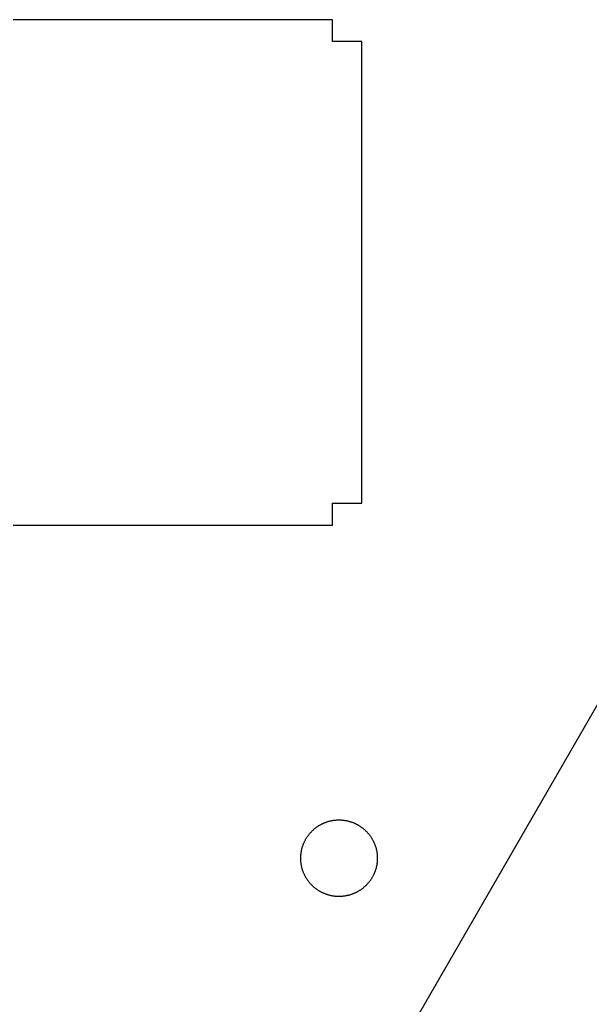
# Model space of a CAD drawing. Header units: millimetres. Extents: x 6 to 315, y 6 to 140.
# Drawn here: x 115.17 to 130.82, y 37.8 to 64.81 of the extents above; entities that cross this region are included whole.
import ezdxf

# ---------------------------------------------------------------- set-up
doc = ezdxf.new("R2010")
doc.units = ezdxf.units.MM
doc.layers.add('CUT', color=7, linetype='CONTINUOUS', true_color=0x000000)

msp = doc.modelspace()

# ---------------------------------------------------------------- linework, layer by layer
at = {"layer": 'CUT'}
for p, q in [((123.748966, 64.814195), (109.895097, 64.814195)), ((123.748966, 64.213891), (123.748966, 64.814195)), ((124.549487, 64.213891), (123.748966, 64.213891)), ((124.549487, 51.560286), (124.549487, 64.213891)), ((123.748966, 50.960326), (123.748966, 51.560286)), ((123.748966, 51.560286), (124.549487, 51.560286)), ((109.895097, 50.960326), (123.748966, 50.960326)), ((132.643604, 48.866153), (122.304376, 30.957988)), ((123.323025, 42.685864), (123.335728, 42.695039)), ((123.335728, 42.695039), (123.348785, 42.703508)), ((123.348785, 42.703508), (123.361841, 42.711977)), ((123.361841, 42.711977), (123.374897, 42.720446)), ((123.374897, 42.720446), (123.388307, 42.728562)), ((123.388307, 42.728562), (123.402069, 42.736679)), ((123.402069, 42.736679), (123.415478, 42.744089)), ((123.415478, 42.744089), (123.429241, 42.751852)), ((123.429241, 42.751852), (123.443003, 42.759263)), ((123.443003, 42.759263), (123.457118, 42.76632)), ((123.457118, 42.76632), (123.471233, 42.773378)), ((123.471233, 42.773378), (123.485348, 42.780083)), ((123.485348, 42.780083), (123.499816, 42.786434)), ((123.499816, 42.786434), (123.514284, 42.792786)), ((123.514284, 42.792786), (123.528752, 42.798785)), ((123.528752, 42.798785), (123.54322, 42.804784)), ((123.54322, 42.804784), (123.558041, 42.81043)), ((123.558041, 42.81043), (123.572862, 42.816076)), ((123.572862, 42.816076), (123.588035, 42.821016)), ((123.588035, 42.821016), (123.603209, 42.826309)), ((123.603209, 42.826309), (123.618383, 42.830897)), ((123.618383, 42.830897), (123.633556, 42.835484)), ((123.633556, 42.835484), (123.649083, 42.840072)), ((123.649083, 42.840072), (123.664257, 42.843953)), ((123.664257, 42.843953), (123.680136, 42.847835)), ((123.680136, 42.847835), (123.695663, 42.851717)), ((123.695663, 42.851717), (123.711542, 42.854892)), ((123.711542, 42.854892), (123.727069, 42.858068)), ((123.727069, 42.858068), (123.743301, 42.861244)), ((123.743301, 42.861244), (123.759181, 42.863714)), ((123.759181, 42.863714), (123.77506, 42.866184)), ((123.77506, 42.866184), (123.791292, 42.868655)), ((123.791292, 42.868655), (123.807525, 42.870419)), ((123.807525, 42.870419), (123.823757, 42.872183)), ((123.823757, 42.872183), (123.840342, 42.873595)), ((123.840342, 42.873595), (123.856928, 42.875006)), ((123.856928, 42.875006), (123.87316, 42.875712)), ((123.87316, 42.875712), (123.889745, 42.876418)), ((123.889745, 42.876418), (123.906683, 42.877124)), ((123.906683, 42.877124), (123.923268, 42.877124)), ((123.923268, 42.877124), (123.940206, 42.877124)), ((123.940206, 42.877124), (123.956792, 42.876771)), ((123.956792, 42.876771), (123.973377, 42.876418)), ((123.973377, 42.876418), (123.989962, 42.875359)), ((123.989962, 42.875359), (124.006547, 42.874301)), ((124.006547, 42.874301), (124.02278, 42.872889)), ((124.02278, 42.872889), (124.039012, 42.871478)), ((124.039012, 42.871478), (124.055597, 42.86936)), ((124.055597, 42.86936), (124.07183, 42.867596)), ((124.07183, 42.867596), (124.087709, 42.865126)), ((124.087709, 42.865126), (124.103941, 42.862656)), ((124.103941, 42.862656), (124.119821, 42.859833)), ((124.119821, 42.859833), (124.1357, 42.856657)), ((124.1357, 42.856657), (124.15158, 42.853481)), ((124.15158, 42.853481), (124.167106, 42.849599)), ((124.167106, 42.849599), (124.182633, 42.846071)), ((124.182633, 42.846071), (124.19816, 42.841836)), ((124.19816, 42.841836), (124.213686, 42.837601)), ((124.213686, 42.837601), (124.229213, 42.833367)), ((124.229213, 42.833367), (124.244386, 42.82878)), ((124.244386, 42.82878), (124.25956, 42.823839)), ((124.25956, 42.823839), (124.274381, 42.818546)), ((124.274381, 42.818546), (124.289555, 42.813253)), ((124.289555, 42.813253), (124.304376, 42.807607)), ((124.304376, 42.807607), (124.318844, 42.801961)), ((124.318844, 42.801961), (124.333664, 42.795962)), ((124.333664, 42.795962), (124.348132, 42.78961)), ((124.348132, 42.78961), (124.3626, 42.783258)), ((124.3626, 42.783258), (124.376715, 42.776554)), ((124.376715, 42.776554), (124.39083, 42.769849)), ((124.39083, 42.769849), (124.404946, 42.762792)), ((124.404946, 42.762792), (124.418708, 42.755381)), ((124.418708, 42.755381), (124.43247, 42.747971)), ((124.43247, 42.747971), (124.446232, 42.74056)), ((124.446232, 42.74056), (124.459641, 42.732444)), ((124.459641, 42.732444), (124.473051, 42.724681)), ((124.473051, 42.724681), (124.48646, 42.716212)), ((124.48646, 42.716212), (124.499517, 42.707743)), ((124.499517, 42.707743), (124.512573, 42.699274)), ((124.512573, 42.699274), (124.525629, 42.690452)), ((124.525629, 42.690452), (124.538333, 42.68163)), ((123.053074, 42.408856), (123.061896, 42.421912)), ((123.061896, 42.421912), (123.070718, 42.434616)), ((123.070718, 42.434616), (123.079892, 42.447319)), ((123.079892, 42.447319), (123.089067, 42.45967)), ((123.089067, 42.45967), (123.098595, 42.472021)), ((123.098595, 42.472021), (123.108122, 42.484372)), ((123.108122, 42.484372), (123.118003, 42.496369)), ((123.118003, 42.496369), (123.128236, 42.508367)), ((123.128236, 42.508367), (123.138117, 42.520012)), ((123.138117, 42.520012), (123.148703, 42.531657)), ((123.148703, 42.531657), (123.15929, 42.542949)), ((123.15929, 42.542949), (123.169876, 42.554241)), ((123.169876, 42.554241), (123.180815, 42.565533)), ((123.180815, 42.565533), (123.191754, 42.576472)), ((123.191754, 42.576472), (123.203046, 42.587412)), ((123.203046, 42.587412), (123.214338, 42.597998)), ((123.214338, 42.597998), (123.225631, 42.608584)), ((123.225631, 42.608584), (123.237275, 42.618818)), ((123.237275, 42.618818), (123.249273, 42.629051)), ((123.249273, 42.629051), (123.260918, 42.638932)), ((123.260918, 42.638932), (123.273269, 42.648812)), ((123.273269, 42.648812), (123.285267, 42.65834)), ((123.285267, 42.65834), (123.29797, 42.667515)), ((123.29797, 42.667515), (123.310321, 42.677042)), ((123.310321, 42.677042), (123.323025, 42.685864)), ((124.538333, 42.68163), (124.551037, 42.672455)), ((124.551037, 42.672455), (124.563387, 42.662927)), ((124.563387, 42.662927), (124.575738, 42.6534)), ((124.575738, 42.6534), (124.587736, 42.643872)), ((124.587736, 42.643872), (124.599734, 42.633991)), ((124.599734, 42.633991), (124.611731, 42.623758)), ((124.611731, 42.623758), (124.623376, 42.613525)), ((124.623376, 42.613525), (124.635021, 42.603291)), ((124.635021, 42.603291), (124.646313, 42.592705)), ((124.646313, 42.592705), (124.657605, 42.581766)), ((124.657605, 42.581766), (124.668898, 42.571179)), ((124.668898, 42.571179), (124.679837, 42.559887)), ((124.679837, 42.559887), (124.690423, 42.548948)), ((124.690423, 42.548948), (124.701009, 42.537303)), ((124.701009, 42.537303), (124.711596, 42.526011)), ((124.711596, 42.526011), (124.721829, 42.514366)), ((124.721829, 42.514366), (124.73171, 42.502368)), ((124.73171, 42.502368), (124.741943, 42.49037)), ((124.741943, 42.49037), (124.751471, 42.478373)), ((124.751471, 42.478373), (124.760998, 42.466022)), ((124.760998, 42.466022), (124.770526, 42.453671)), ((124.770526, 42.453671), (124.779701, 42.440968)), ((124.779701, 42.440968), (124.788876, 42.428264)), ((124.788876, 42.428264), (124.797698, 42.415561)), ((122.924626, 42.139964), (122.929567, 42.155137)), ((122.929567, 42.155137), (122.934507, 42.170311)), ((122.934507, 42.170311), (122.9398, 42.185132)), ((122.9398, 42.185132), (122.945446, 42.199953)), ((122.945446, 42.199953), (122.951092, 42.214774)), ((122.951092, 42.214774), (122.957091, 42.229594)), ((122.957091, 42.229594), (122.96309, 42.244062)), ((122.96309, 42.244062), (122.969442, 42.25853)), ((122.969442, 42.25853), (122.976146, 42.272645)), ((122.976146, 42.272645), (122.982851, 42.28676)), ((122.982851, 42.28676), (122.989909, 42.300876)), ((122.989909, 42.300876), (122.996966, 42.314991)), ((122.996966, 42.314991), (123.004377, 42.328753)), ((123.004377, 42.328753), (123.01214, 42.342515)), ((123.01214, 42.342515), (123.019903, 42.355924)), ((123.019903, 42.355924), (123.028019, 42.369334)), ((123.028019, 42.369334), (123.036136, 42.382743)), ((123.036136, 42.382743), (123.044605, 42.395799)), ((123.044605, 42.395799), (123.053074, 42.408856)), ((124.797698, 42.415561), (124.806167, 42.402504)), ((124.806167, 42.402504), (124.814636, 42.389448)), ((124.814636, 42.389448), (124.823105, 42.376038)), ((124.823105, 42.376038), (124.831221, 42.362629)), ((124.831221, 42.362629), (124.838984, 42.34922)), ((124.838984, 42.34922), (124.846748, 42.335457)), ((124.846748, 42.335457), (124.854158, 42.321695)), ((124.854158, 42.321695), (124.861568, 42.307933)), ((124.861568, 42.307933), (124.868626, 42.293818)), ((124.868626, 42.293818), (124.875331, 42.279703)), ((124.875331, 42.279703), (124.882035, 42.265588)), ((124.882035, 42.265588), (124.88874, 42.25112)), ((124.88874, 42.25112), (124.894739, 42.236652)), ((124.894739, 42.236652), (124.901091, 42.222184)), ((124.901091, 42.222184), (124.906737, 42.207363)), ((124.906737, 42.207363), (124.912383, 42.192542)), ((124.912383, 42.192542), (124.917676, 42.177721)), ((124.917676, 42.177721), (124.922969, 42.162901)), ((124.922969, 42.162901), (124.927909, 42.147727)), ((122.878047, 41.868601), (122.878752, 41.885186)), ((122.878752, 41.885186), (122.879811, 41.901772)), ((122.879811, 41.901772), (122.88087, 41.918357)), ((122.88087, 41.918357), (122.882634, 41.934589)), ((122.882634, 41.934589), (122.884398, 41.950821)), ((122.884398, 41.950821), (122.886516, 41.967054)), ((122.886516, 41.967054), (122.888633, 41.983286)), ((122.888633, 41.983286), (122.891103, 41.999166)), ((122.891103, 41.999166), (122.893926, 42.015398)), ((122.893926, 42.015398), (122.897102, 42.031277)), ((122.897102, 42.031277), (122.900278, 42.047157)), ((122.900278, 42.047157), (122.903807, 42.062684)), ((122.903807, 42.062684), (122.907335, 42.078563)), ((122.907335, 42.078563), (122.911217, 42.09409)), ((122.911217, 42.09409), (122.915452, 42.109263)), ((122.915452, 42.109263), (122.920039, 42.12479)), ((122.920039, 42.12479), (122.924626, 42.139964)), ((124.927909, 42.147727), (124.93285, 42.132553)), ((124.93285, 42.132553), (124.937084, 42.117027)), ((124.937084, 42.117027), (124.941671, 42.1015)), ((124.941671, 42.1015), (124.945553, 42.086326)), ((124.945553, 42.086326), (124.949435, 42.070447)), ((124.949435, 42.070447), (124.952964, 42.05492)), ((124.952964, 42.05492), (124.956492, 42.039041)), ((124.956492, 42.039041), (124.959668, 42.023161)), ((124.959668, 42.023161), (124.962491, 42.007282)), ((124.962491, 42.007282), (124.964961, 41.991402)), ((124.964961, 41.991402), (124.967432, 41.97517)), ((124.967432, 41.97517), (124.969549, 41.958938)), ((124.969549, 41.958938), (124.971666, 41.942705)), ((124.971666, 41.942705), (124.973078, 41.926473)), ((124.973078, 41.926473), (124.974489, 41.909888)), ((124.974489, 41.909888), (124.975901, 41.893655)), ((124.975901, 41.893655), (124.976606, 41.87707)), ((122.876988, 41.835431), (122.877341, 41.852016)), ((122.876988, 41.818493), (122.876988, 41.835431)), ((122.877341, 41.801907), (122.876988, 41.818493)), ((122.877341, 41.852016), (122.878047, 41.868601)), ((122.878047, 41.785322), (122.877341, 41.801907)), ((122.878752, 41.768737), (122.878047, 41.785322)), ((122.879811, 41.752152), (122.878752, 41.768737)), ((122.88087, 41.735567), (122.879811, 41.752152)), ((122.882634, 41.719334), (122.88087, 41.735567)), ((122.884398, 41.703102), (122.882634, 41.719334)), ((122.886516, 41.686869), (122.884398, 41.703102)), ((122.888633, 41.670637), (122.886516, 41.686869)), ((122.891103, 41.654405), (122.888633, 41.670637)), ((122.893926, 41.638525), (122.891103, 41.654405)), ((122.897102, 41.622646), (122.893926, 41.638525)), ((122.900278, 41.606766), (122.897102, 41.622646)), ((124.956492, 41.614883), (124.952964, 41.599003)), ((124.959668, 41.630762), (124.956492, 41.614883)), ((124.962491, 41.646641), (124.959668, 41.630762)), ((124.964961, 41.662521), (124.962491, 41.646641)), ((124.967432, 41.678753), (124.964961, 41.662521)), ((124.969549, 41.694986), (124.967432, 41.678753)), ((124.971666, 41.711218), (124.969549, 41.694986)), ((124.973078, 41.72745), (124.971666, 41.711218)), ((124.974489, 41.743683), (124.973078, 41.72745)), ((124.975901, 41.760268), (124.974489, 41.743683)), ((124.976606, 41.776853), (124.975901, 41.760268)), ((124.976606, 41.87707), (124.977312, 41.860485)), ((124.977312, 41.793438), (124.976606, 41.776853)), ((124.977312, 41.860485), (124.977665, 41.843547)), ((124.977665, 41.810024), (124.977312, 41.793438)), ((124.977665, 41.843547), (124.977665, 41.826962)), ((124.977665, 41.826962), (124.977665, 41.810024)), ((122.903807, 41.59124), (122.900278, 41.606766)), ((122.907335, 41.57536), (122.903807, 41.59124)), ((122.911217, 41.559834), (122.907335, 41.57536)), ((122.915452, 41.54466), (122.911217, 41.559834)), ((122.920039, 41.529133), (122.915452, 41.54466)), ((122.924626, 41.51396), (122.920039, 41.529133)), ((122.929567, 41.498786), (122.924626, 41.51396)), ((122.934507, 41.483612), (122.929567, 41.498786)), ((122.9398, 41.468791), (122.934507, 41.483612)), ((122.945446, 41.453971), (122.9398, 41.468791)), ((122.951092, 41.43915), (122.945446, 41.453971)), ((122.957091, 41.424329), (122.951092, 41.43915)), ((122.96309, 41.409861), (122.957091, 41.424329)), ((122.969442, 41.395393), (122.96309, 41.409861)), ((122.976146, 41.381278), (122.969442, 41.395393)), ((122.982851, 41.367163), (122.976146, 41.381278)), ((122.989909, 41.353048), (122.982851, 41.367163)), ((122.996966, 41.338933), (122.989909, 41.353048)), ((124.861568, 41.34599), (124.854158, 41.332228)), ((124.868626, 41.360105), (124.861568, 41.34599)), ((124.875331, 41.37422), (124.868626, 41.360105)), ((124.882035, 41.388336), (124.875331, 41.37422)), ((124.88874, 41.402803), (124.882035, 41.388336)), ((124.894739, 41.417271), (124.88874, 41.402803)), ((124.901091, 41.431739), (124.894739, 41.417271)), ((124.906737, 41.44656), (124.901091, 41.431739)), ((124.912383, 41.461381), (124.906737, 41.44656)), ((124.917676, 41.476202), (124.912383, 41.461381)), ((124.922969, 41.491023), (124.917676, 41.476202)), ((124.927909, 41.506196), (124.922969, 41.491023)), ((124.93285, 41.52137), (124.927909, 41.506196)), ((124.937084, 41.536897), (124.93285, 41.52137)), ((124.941671, 41.55207), (124.937084, 41.536897)), ((124.945553, 41.567597), (124.941671, 41.55207)), ((124.949435, 41.583477), (124.945553, 41.567597)), ((124.952964, 41.599003), (124.949435, 41.583477)), ((123.004377, 41.325171), (122.996966, 41.338933)), ((123.01214, 41.311408), (123.004377, 41.325171)), ((123.019903, 41.297999), (123.01214, 41.311408)), ((123.028019, 41.28459), (123.019903, 41.297999)), ((123.036136, 41.27118), (123.028019, 41.28459)), ((123.044605, 41.258124), (123.036136, 41.27118)), ((123.053074, 41.245067), (123.044605, 41.258124)), ((123.061896, 41.232011), (123.053074, 41.245067)), ((123.070718, 41.219307), (123.061896, 41.232011)), ((123.079892, 41.206604), (123.070718, 41.219307)), ((123.089067, 41.194253), (123.079892, 41.206604)), ((123.098595, 41.181902), (123.089067, 41.194253)), ((123.108122, 41.169693), (123.098595, 41.181902)), ((123.118003, 41.157625), (123.108122, 41.169693)), ((123.128236, 41.145733), (123.118003, 41.157625)), ((123.138117, 41.133982), (123.128236, 41.145733)), ((123.148703, 41.122372), (123.138117, 41.133982)), ((123.15929, 41.110939), (123.148703, 41.122372)), ((123.169876, 41.099647), (123.15929, 41.110939)), ((123.180815, 41.088496), (123.169876, 41.099647)), ((123.191754, 41.077557), (123.180815, 41.088496)), ((123.203046, 41.066723), (123.191754, 41.077557)), ((124.657605, 41.072122), (124.646313, 41.061395)), ((124.668898, 41.082991), (124.657605, 41.072122)), ((124.679837, 41.094071), (124.668898, 41.082991)), ((124.690423, 41.105258), (124.679837, 41.094071)), ((124.701009, 41.11662), (124.690423, 41.105258)), ((124.711596, 41.128159), (124.701009, 41.11662)), ((124.721829, 41.13984), (124.711596, 41.128159)), ((124.73171, 41.151661), (124.721829, 41.13984)), ((124.741943, 41.163623), (124.73171, 41.151661)), ((124.751471, 41.175762), (124.741943, 41.163623)), ((124.760998, 41.188043), (124.751471, 41.175762)), ((124.770526, 41.200605), (124.760998, 41.188043)), ((124.779701, 41.212956), (124.770526, 41.200605)), ((124.788876, 41.225659), (124.779701, 41.212956)), ((124.797698, 41.238716), (124.788876, 41.225659)), ((124.806167, 41.251419), (124.797698, 41.238716)), ((124.814636, 41.264829), (124.806167, 41.251419)), ((124.823105, 41.277885), (124.814636, 41.264829)), ((124.831221, 41.291294), (124.823105, 41.277885)), ((124.838984, 41.304704), (124.831221, 41.291294)), ((124.846748, 41.318466), (124.838984, 41.304704)), ((124.854158, 41.332228), (124.846748, 41.318466)), ((123.214338, 41.056102), (123.203046, 41.066723)), ((123.225631, 41.045621), (123.214338, 41.056102)), ((123.237275, 41.035317), (123.225631, 41.045621)), ((123.249273, 41.02519), (123.237275, 41.035317)), ((123.260918, 41.015239), (123.249273, 41.02519)), ((123.273269, 41.005429), (123.260918, 41.015239)), ((123.285267, 40.99583), (123.273269, 41.005429)), ((123.29797, 40.986373), (123.285267, 40.99583)), ((123.310321, 40.977128), (123.29797, 40.986373)), ((123.323025, 40.968059), (123.310321, 40.977128)), ((123.335728, 40.959166), (123.323025, 40.968059)), ((123.348785, 40.950486), (123.335728, 40.959166)), ((123.361841, 40.941981), (123.348785, 40.950486)), ((123.374897, 40.933653), (123.361841, 40.941981)), ((123.388307, 40.925502), (123.374897, 40.933653)), ((123.402069, 40.917598), (123.388307, 40.925502)), ((123.415478, 40.909834), (123.402069, 40.917598)), ((123.429241, 40.902283), (123.415478, 40.909834)), ((123.443003, 40.894943), (123.429241, 40.902283)), ((123.457118, 40.887815), (123.443003, 40.894943)), ((123.471233, 40.880863), (123.457118, 40.887815)), ((123.485348, 40.874123), (123.471233, 40.880863)), ((123.499816, 40.86763), (123.485348, 40.874123)), ((123.514284, 40.861314), (123.499816, 40.86763)), ((123.528752, 40.855209), (123.514284, 40.861314)), ((123.54322, 40.849316), (123.528752, 40.855209)), ((123.558041, 40.843635), (123.54322, 40.849316)), ((123.572862, 40.838165), (123.558041, 40.843635)), ((123.588035, 40.832907), (123.572862, 40.838165)), ((123.603209, 40.827896), (123.588035, 40.832907)), ((123.618383, 40.823097), (123.603209, 40.827896)), ((123.633556, 40.818545), (123.618383, 40.823097)), ((123.649083, 40.814169), (123.633556, 40.818545)), ((123.664257, 40.810076), (123.649083, 40.814169)), ((123.680136, 40.806194), (123.664257, 40.810076)), ((123.695663, 40.802524), (123.680136, 40.806194)), ((123.711542, 40.799101), (123.695663, 40.802524)), ((123.727069, 40.795926), (123.711542, 40.799101)), ((124.15158, 40.800795), (124.1357, 40.797478)), ((124.167106, 40.804324), (124.15158, 40.800795)), ((124.182633, 40.8081), (124.167106, 40.804324)), ((124.19816, 40.812087), (124.182633, 40.8081)), ((124.213686, 40.816322), (124.19816, 40.812087)), ((124.229213, 40.820803), (124.213686, 40.816322)), ((124.244386, 40.825461), (124.229213, 40.820803)), ((124.25956, 40.830402), (124.244386, 40.825461)), ((124.274381, 40.835518), (124.25956, 40.830402)), ((124.289555, 40.840882), (124.274381, 40.835518)), ((124.304376, 40.846422), (124.289555, 40.840882)), ((124.318844, 40.852209), (124.304376, 40.846422)), ((124.333664, 40.858208), (124.318844, 40.852209)), ((124.348132, 40.864419), (124.333664, 40.858208)), ((124.3626, 40.870841), (124.348132, 40.864419)), ((124.376715, 40.877475), (124.3626, 40.870841)), ((124.39083, 40.884321), (124.376715, 40.877475)), ((124.404946, 40.891344), (124.39083, 40.884321)), ((124.418708, 40.898613), (124.404946, 40.891344)), ((124.43247, 40.906058), (124.418708, 40.898613)), ((124.446232, 40.913681), (124.43247, 40.906058)), ((124.459641, 40.921514), (124.446232, 40.913681)), ((124.473051, 40.92956), (124.459641, 40.921514)), ((124.48646, 40.937782), (124.473051, 40.92956)), ((124.499517, 40.946216), (124.48646, 40.937782)), ((124.512573, 40.954791), (124.499517, 40.946216)), ((124.525629, 40.963613), (124.512573, 40.954791)), ((124.538333, 40.972576), (124.525629, 40.963613)), ((124.551037, 40.981751), (124.538333, 40.972576)), ((124.563387, 40.991067), (124.551037, 40.981751)), ((124.575738, 41.000594), (124.563387, 40.991067)), ((124.587736, 41.010298), (124.575738, 41.000594)), ((124.599734, 41.020179), (124.587736, 41.010298)), ((124.611731, 41.030236), (124.599734, 41.020179)), ((124.623376, 41.040434), (124.611731, 41.030236)), ((124.635021, 41.050844), (124.623376, 41.040434)), ((124.646313, 41.061395), (124.635021, 41.050844)), ((123.743301, 40.792997), (123.727069, 40.795926)), ((123.759181, 40.79028), (123.743301, 40.792997)), ((123.77506, 40.787809), (123.759181, 40.79028)), ((123.791292, 40.785586), (123.77506, 40.787809)), ((123.807525, 40.78361), (123.791292, 40.785586)), ((123.823757, 40.781916), (123.807525, 40.78361)), ((123.840342, 40.780434), (123.823757, 40.781916)), ((123.856928, 40.779199), (123.840342, 40.780434)), ((123.87316, 40.778246), (123.856928, 40.779199)), ((123.889745, 40.777505), (123.87316, 40.778246)), ((123.906683, 40.777082), (123.889745, 40.777505)), ((123.923268, 40.77687), (123.906683, 40.777082)), ((123.940206, 40.776941), (123.923268, 40.77687)), ((123.956792, 40.777258), (123.940206, 40.776941)), ((123.973377, 40.777858), (123.956792, 40.777258)), ((123.989962, 40.77867), (123.973377, 40.777858)), ((124.006547, 40.779799), (123.989962, 40.77867)), ((124.02278, 40.78114), (124.006547, 40.779799)), ((124.039012, 40.782728), (124.02278, 40.78114)), ((124.055597, 40.784563), (124.039012, 40.782728)), ((124.07183, 40.78668), (124.055597, 40.784563)), ((124.087709, 40.789009), (124.07183, 40.78668)), ((124.103941, 40.791585), (124.087709, 40.789009)), ((124.119821, 40.794408), (124.103941, 40.791585)), ((124.1357, 40.797478), (124.119821, 40.794408))]:
    msp.add_line(p, q, dxfattribs=at)

doc.saveas('drawing.dxf')
